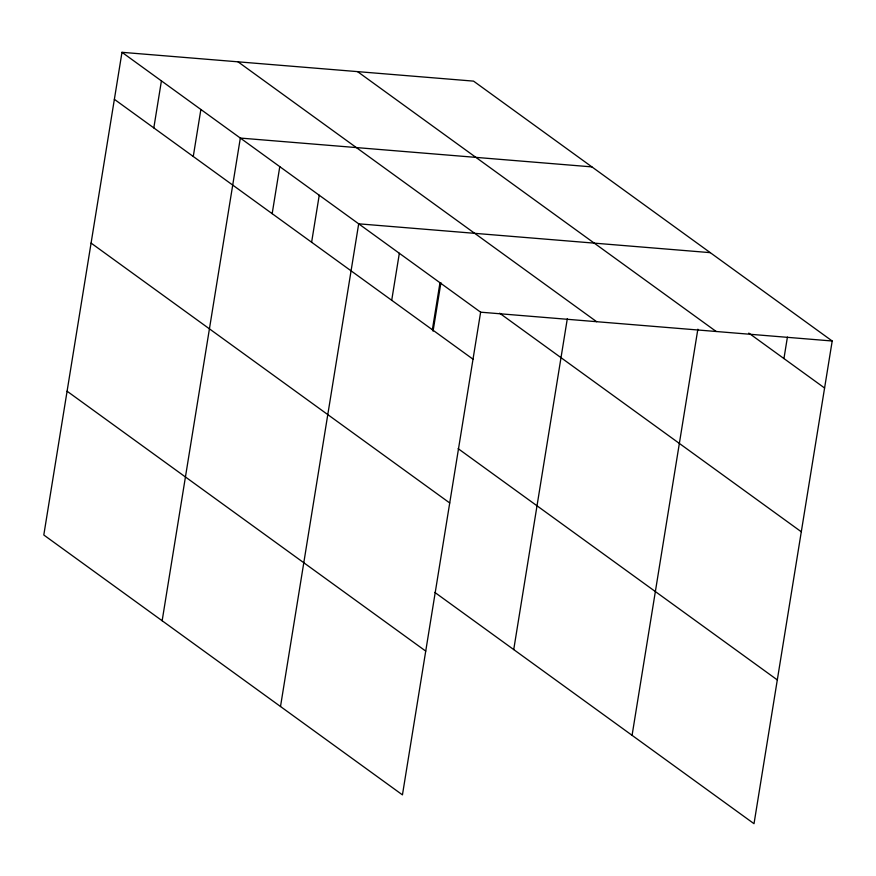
<?xml version="1.0" encoding="UTF-8"?>
<svg xmlns="http://www.w3.org/2000/svg" width="876" height="876" viewBox="0 0 876 876"><rect width="100%" height="100%" fill="white"/><g stroke="black" fill="none" stroke-linecap="round" stroke-linejoin="round"><path stroke-width="1.31" d="M121.983 52.308L43.8 534.995L402.445 794.871L480.628 312.185L121.983 52.308L473.555 81.129L832.2 341.005L754.017 823.692L434.825 592.406M153.815 127.896L161.425 80.888M193.267 156.486L200.878 109.478M162.148 620.755L240.331 138.069L591.913 166.889M272.173 213.656L279.783 166.648M311.615 242.247L319.236 195.239M280.506 706.516L358.689 223.818L710.261 252.649M391.714 300.282L399.336 253.274M432.361 329.737L439.982 282.729M433.062 331.161L440.913 282.685M513.73 649.576L567.32 318.7M632.078 735.336L697.854 329.212M783.943 358.558L787.425 337.074M480.628 312.185L832.2 341.005M748.783 333.088L824.59 388.013M357.539 71.613L716.185 331.489M237.998 61.813L596.644 321.689M499.638 313.203L801.299 531.787M114.362 99.317L473.007 359.193M458.115 448.632L777.308 679.918M91.082 243.09L449.727 502.966M67.091 391.222L425.736 651.098"/></g></svg>
